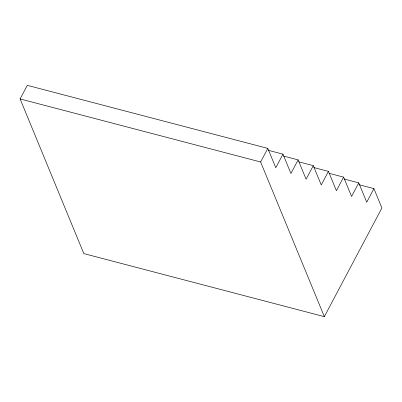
<?xml version="1.0" encoding="UTF-8"?>
<svg xmlns="http://www.w3.org/2000/svg" width="402" height="402" viewBox="0 0 402 402"><rect width="100%" height="100%" fill="white"/><g stroke="black" fill="none" stroke-linecap="round" stroke-linejoin="round"><path stroke-width="0.6" d="M358.901 184.684L373.935 188.623L381.9 207.96L324.349 316.655L83.837 253.607L20.1 98.932L27.296 85.345L267.807 148.393L275.772 167.729L282.968 154.142L268.41 150.328M324.349 316.655L260.612 161.981L267.807 148.393M283.551 156.066L298.128 159.89L290.932 173.473L282.968 154.142M298.741 161.82L313.289 165.634L306.093 179.222L298.128 159.89M313.872 167.564L328.449 171.383L321.258 184.97L313.289 165.634M329.082 173.322L343.609 177.131L336.419 190.719L328.449 171.383M344.197 179.056L358.77 182.875L351.579 196.462L343.609 177.131M373.935 188.623L366.74 202.211L358.77 182.875M20.1 98.932L260.612 161.981"/></g></svg>
